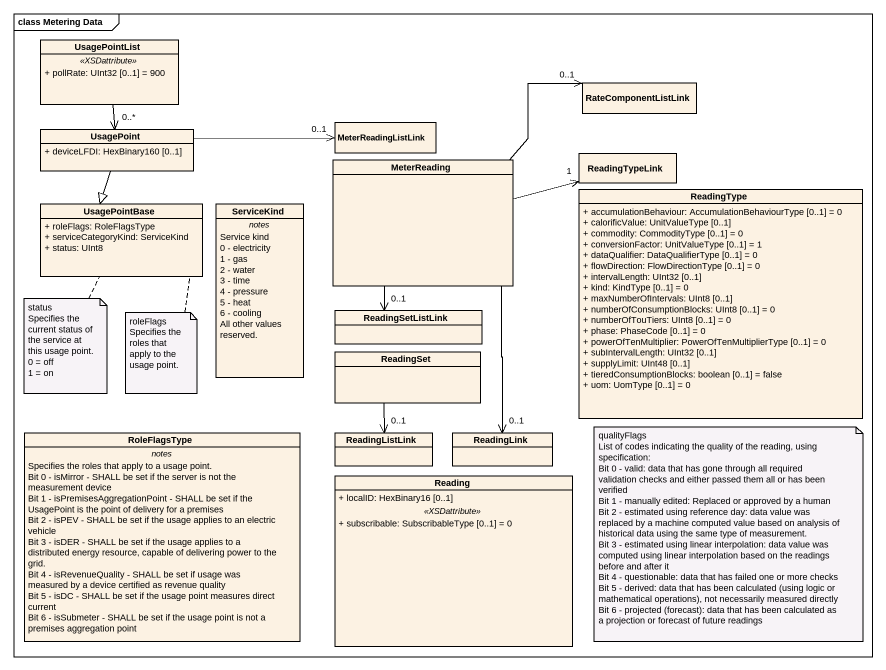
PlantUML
@startuml
mainframe class Metering Data
hide circle
hide empty members
skinparam classAttributeIconSize 0
class UsagePointList {
  .. <<XSDattribute>> ..
  + pollRate: UInt32 [0..1] = 900
}
class RateComponentListLink
class UsagePoint {
  + deviceLFDI: HexBinary160 [0..1]
}
class MeterReadingListLink
class MeterReading
class ReadingTypeLink
class ReadingType {
  + accumulationBehaviour: AccumulationBehaviourType [0..1] = 0
  + calorificValue: UnitValueType [0..1]
  + commodity: CommodityType [0..1] = 0
  + conversionFactor: UnitValueType [0..1] = 1
  + dataQualifier: DataQualifierType [0..1] = 0
  + flowDirection: FlowDirectionType [0..1] = 0
  + intervalLength: UInt32 [0..1]
  + kind: KindType [0..1] = 0
  + maxNumberOfIntervals: UInt8 [0..1]
  + numberOfConsumptionBlocks: UInt8 [0..1] = 0
  + numberOfTouTiers: UInt8 [0..1] = 0
  + phase: PhaseCode [0..1] = 0
  + powerOfTenMultiplier: PowerOfTenMultiplierType [0..1] = 0
  + subIntervalLength: UInt32 [0..1]
  + supplyLimit: UInt48 [0..1]
  + tieredConsumptionBlocks: boolean [0..1] = false
  + uom: UomType [0..1] = 0
}
class UsagePointBase {
  + roleFlags: RoleFlagsType
  + serviceCategoryKind: ServiceKind
  + status: UInt8
}
class ServiceKind {
  -- notes --
  Service kind
  0 - electricity
  1 - gas
  2 - water
  3 - time
  4 - pressure
  5 - heat
  6 - cooling
  All other values reserved.
}
class ReadingSetListLink
class ReadingSet
class RoleFlagsType {
  -- notes --
  Specifies the roles that apply to a usage point.
  Bit 0 - isMirror - SHALL be set if the server is not the measurement device
  Bit 1 - isPremisesAggregationPoint - SHALL be set if the UsagePoint is the point of delivery for a premises
  Bit 2 - isPEV - SHALL be set if the usage applies to an electric vehicle
  Bit 3 - isDER - SHALL be set if the usage applies to a distributed energy resource, capable of delivering power to the grid.
  Bit 4 - isRevenueQuality - SHALL be set if usage was measured by a device certified as revenue quality
  Bit 5 - isDC - SHALL be set if the usage point measures direct current
  Bit 6 - isSubmeter - SHALL be set if the usage point is not a premises aggregation point
}
class ReadingListLink
class ReadingLink
class Reading {
  + localID: HexBinary16 [0..1]
  .. <<XSDattribute>> ..
  + subscribable: SubscribableType [0..1] = 0
}
UsagePointList --> "0..*" UsagePoint
UsagePoint -right-> "0..1" MeterReadingListLink
UsagePoint --|> UsagePointBase
MeterReading -right-> "0..1" RateComponentListLink
MeterReading -right-> "1" ReadingTypeLink
MeterReading --> "0..1" ReadingSetListLink
MeterReading --> "0..1" ReadingLink
ReadingSet --> "0..1" ReadingListLink
note bottom of UsagePointBase
  status
  Specifies the current status of the service at this usage point.
  0 = off
  1 = on
end note
note bottom of UsagePointBase
  roleFlags
  Specifies the roles that apply to the usage point.
end note
note as N3
  qualityFlags
  List of codes indicating the quality of the reading, using specification:
  Bit 0 - valid: data that has gone through all required validation checks and either passed them all or has been verified
  Bit 1 - manually edited: Replaced or approved by a human
  Bit 2 - estimated using reference day: data value was replaced by a machine computed value based on analysis of historical data using the same type of measurement.
  Bit 3 - estimated using linear interpolation: data value was computed using linear interpolation based on the readings before and after it
  Bit 4 - questionable: data that has failed one or more checks
  Bit 5 - derived: data that has been calculated (using logic or mathematical operations), not necessarily measured directly
  Bit 6 - projected (forecast): data that has been calculated as a projection or forecast of future readings
end note
@enduml
